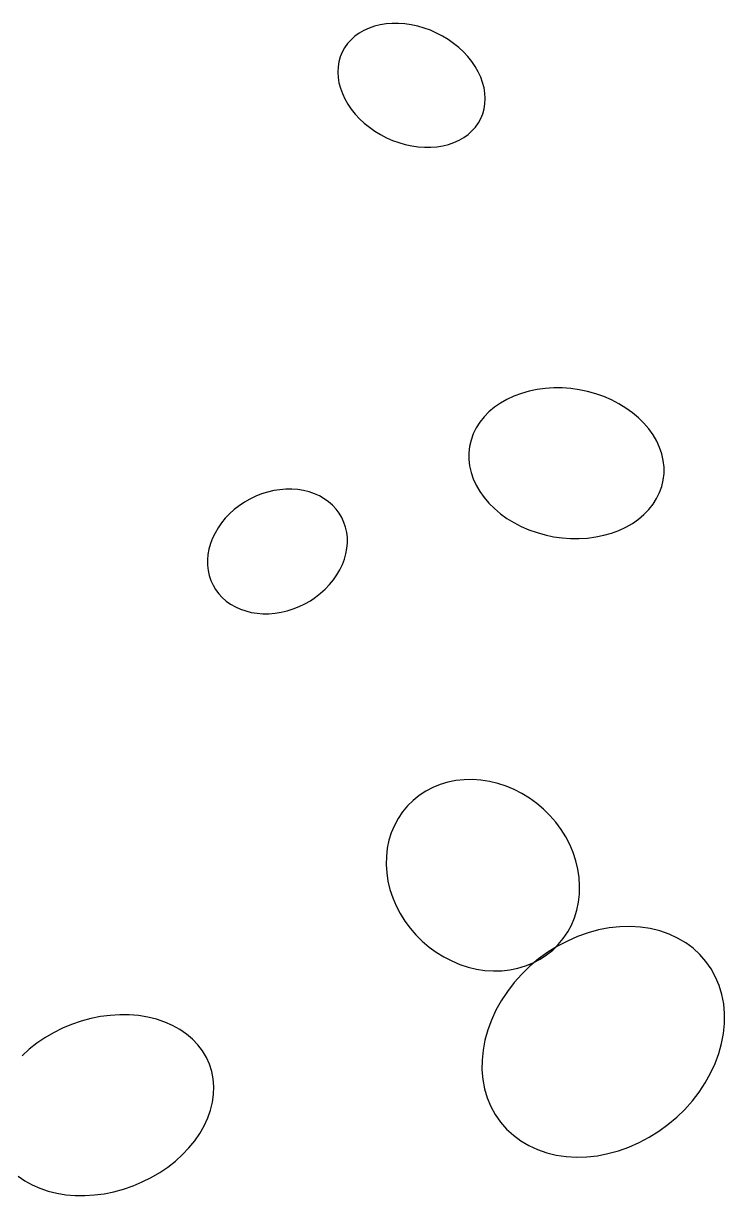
# Model space of a CAD drawing. Header units: metres. Extents: x -15408 to 24106, y -294024 to -273723.
# Drawn here: x 14212 to 24106, y -294024 to -277489 of the extents above; entities that cross this region are included whole.
import ezdxf

# ---------------------------------------------------------------- set-up
doc = ezdxf.new("R2010")
doc.units = ezdxf.units.M

msp = doc.modelspace()

# ---------------------------------------------------------------- linework, layer by layer
at = {"layer": 'LAYER'}
for p, q in [((19017.86, -277588.2), (18951.14, -277626.51)), ((19089.68, -277555.78), (19017.86, -277588.2)), ((19166.06, -277529.51), (19089.68, -277555.78)), ((19246.42, -277509.57), (19166.06, -277529.51)), ((19330.14, -277496.12), (19246.42, -277509.57)), ((19416.59, -277489.27), (19330.14, -277496.12)), ((19505.1, -277489.06), (19416.59, -277489.27)), ((19595.02, -277495.49), (19505.1, -277489.06)), ((19685.64, -277508.53), (19595.02, -277495.49)), ((19776.29, -277528.06), (19685.64, -277508.53)), ((19866.27, -277553.94), (19776.29, -277528.06)), ((19954.89, -277585.97), (19866.27, -277553.94)), ((20041.49, -277623.91), (19954.89, -277585.97)), ((18786.48, -277773.65), (18744.81, -277832.19)), ((18835.01, -277719.58), (18786.48, -277773.65)), ((18890.04, -277670.41), (18835.01, -277719.58)), ((18951.14, -277626.51), (18890.04, -277670.41)), ((20125.41, -277667.48), (20041.49, -277623.91)), ((20205.99, -277716.33), (20125.41, -277667.48)), ((20282.64, -277770.09), (20205.99, -277716.33)), ((20354.77, -277828.37), (20282.64, -277770.09)), ((18710.32, -277894.77), (18683.28, -277960.91)), ((18744.81, -277832.19), (18710.32, -277894.77)), ((20421.83, -277890.71), (20354.77, -277828.37)), ((20483.31, -277956.63), (20421.83, -277890.71)), ((18652.3, -278101.83), (18648.59, -278175.53)), ((18663.89, -278030.1), (18652.3, -278101.83)), ((18683.28, -277960.91), (18663.89, -278030.1)), ((20538.73, -278025.65), (20483.31, -277956.63)), ((20587.69, -278097.23), (20538.73, -278025.65)), ((20629.8, -278170.82), (20587.69, -278097.23)), ((18648.59, -278175.53), (18652.8, -278250.66)), ((18652.8, -278250.66), (18664.89, -278326.63)), ((20664.76, -278245.88), (20629.8, -278170.82)), ((20692.28, -278321.82), (20664.76, -278245.88)), ((18664.89, -278326.63), (18684.77, -278402.88)), ((18684.77, -278402.88), (18712.29, -278478.82)), ((20712.16, -278398.06), (20692.28, -278321.82)), ((20724.25, -278474.04), (20712.16, -278398.06)), ((18712.29, -278478.82), (18747.25, -278553.88)), ((18747.25, -278553.88), (18789.36, -278627.47)), ((20728.46, -278549.17), (20724.25, -278474.04)), ((20724.75, -278622.87), (20728.46, -278549.17)), ((18789.36, -278627.47), (18838.32, -278699.05)), ((18838.32, -278699.05), (18893.74, -278768.06)), ((18893.74, -278768.06), (18955.22, -278833.99)), ((20666.73, -278829.92), (20693.77, -278763.79)), ((20693.77, -278763.79), (20713.16, -278694.59)), ((20713.16, -278694.59), (20724.75, -278622.87)), ((18955.22, -278833.99), (19022.28, -278896.33)), ((19022.28, -278896.33), (19094.41, -278954.6)), ((20590.57, -278951.05), (20632.24, -278892.5)), ((20632.24, -278892.5), (20666.73, -278829.92)), ((20666.73, -278829.92), (20666.73, -278829.92)), ((19094.41, -278954.6), (19171.06, -279008.37)), ((19171.06, -279008.37), (19251.64, -279057.22)), ((19251.64, -279057.22), (19335.56, -279100.78)), ((19335.56, -279100.78), (19422.16, -279138.73)), ((20359.19, -279136.5), (20425.91, -279098.19)), ((20425.91, -279098.19), (20487.01, -279054.29)), ((20487.01, -279054.29), (20542.04, -279005.11)), ((20542.04, -279005.11), (20590.57, -278951.05)), ((19422.16, -279138.73), (19510.78, -279170.76)), ((19510.78, -279170.76), (19600.76, -279196.64)), ((19600.76, -279196.64), (19691.41, -279216.17)), ((19691.41, -279216.17), (19782.03, -279229.2)), ((19782.03, -279229.2), (19871.95, -279235.64)), ((19871.95, -279235.64), (19960.47, -279235.43)), ((19960.47, -279235.43), (20046.91, -279228.57)), ((20046.91, -279228.57), (20130.63, -279215.13)), ((20130.63, -279215.13), (20210.99, -279195.19)), ((20210.99, -279195.19), (20287.37, -279168.91)), ((20287.37, -279168.91), (20359.19, -279136.5)), ((21134.45, -282746.21), (21035.9, -282791.96)), ((21238.62, -282707.67), (21134.45, -282746.21)), ((21347.64, -282676.63), (21238.62, -282707.67)), ((21460.67, -282653.32), (21347.64, -282676.63)), ((21576.84, -282637.92), (21460.67, -282653.32)), ((21695.29, -282630.56), (21576.84, -282637.92)), ((21815.09, -282631.28), (21695.29, -282630.56)), ((21935.35, -282640.08), (21815.09, -282631.28)), ((22055.15, -282656.9), (21935.35, -282640.08)), ((22173.57, -282681.6), (22055.15, -282656.9)), ((22289.72, -282714), (22173.57, -282681.6)), ((22402.71, -282753.85), (22289.72, -282714)), ((20858.66, -282903.64), (20781.32, -282968.71)), ((20943.74, -282844.57), (20858.66, -282903.64)), ((21035.9, -282791.96), (20943.74, -282844.57)), ((22511.68, -282800.85), (22402.71, -282753.85)), ((22615.8, -282854.64), (22511.68, -282800.85)), ((22714.27, -282914.81), (22615.8, -282854.64)), ((20712.29, -283039.3), (20652.11, -283114.86)), ((20781.32, -282968.71), (20712.29, -283039.3)), ((22806.36, -282980.9), (22714.27, -282914.81)), ((22891.36, -283052.41), (22806.36, -282980.9)), ((22968.61, -283128.8), (22891.36, -283052.41)), ((20601.24, -283194.82), (20560.05, -283278.57)), ((20652.11, -283114.86), (20601.24, -283194.82)), ((23037.55, -283209.49), (22968.61, -283128.8)), ((23097.63, -283293.85), (23037.55, -283209.49)), ((20528.87, -283365.48), (20507.93, -283454.88)), ((20560.05, -283278.57), (20528.87, -283365.48)), ((23148.4, -283381.25), (23097.63, -283293.85)), ((23189.47, -283471.03), (23148.4, -283381.25)), ((20497.39, -283546.1), (20497.34, -283638.43)), ((20507.93, -283454.88), (20497.39, -283546.1)), ((23220.54, -283562.49), (23189.47, -283471.03)), ((23241.37, -283654.95), (23220.54, -283562.49)), ((20497.34, -283638.43), (20507.76, -283731.18)), ((20507.76, -283731.18), (20528.59, -283823.64)), ((23251.79, -283747.7), (23241.37, -283654.95)), ((20528.59, -283823.64), (20559.66, -283915.1)), ((23241.2, -283931.24), (23251.74, -283840.03)), ((23251.74, -283840.03), (23251.79, -283747.7)), ((17829.32, -284066.37), (17743.12, -284080.11)), ((17915.27, -284059.26), (17829.32, -284066.37)), ((18000.31, -284058.83), (17915.27, -284059.26)), ((18083.8, -284065.1), (18000.31, -284058.83)), ((18165.1, -284078), (18083.8, -284065.1)), ((20559.66, -283915.1), (20600.73, -284004.88)), ((20600.73, -284004.88), (20651.5, -284092.28)), ((23189.08, -284107.55), (23220.26, -284020.65)), ((23220.26, -284020.65), (23241.2, -283931.24)), ((23241.2, -283931.24), (23241.2, -283931.24)), ((17408.85, -284198.53), (17331.09, -284242.88)), ((17489.55, -284159.81), (17408.85, -284198.53)), ((17572.59, -284127.01), (17489.55, -284159.81)), ((17657.33, -284100.37), (17572.59, -284127.01)), ((17743.12, -284080.11), (17657.33, -284100.37)), ((18243.6, -284097.44), (18165.1, -284078)), ((18318.68, -284123.27), (18243.6, -284097.44)), ((18389.8, -284155.3), (18318.68, -284123.27)), ((18456.39, -284193.29), (18389.8, -284155.3)), ((18517.96, -284236.94), (18456.39, -284193.29)), ((20651.5, -284092.28), (20711.58, -284176.64)), ((20711.58, -284176.64), (20780.52, -284257.33)), ((23097.02, -284271.27), (23147.89, -284191.31)), ((23147.89, -284191.31), (23189.08, -284107.55)), ((17186.76, -284347.05), (17121.29, -284406.08)), ((17256.87, -284292.51), (17186.76, -284347.05)), ((17331.09, -284242.88), (17256.87, -284292.51)), ((18574.04, -284285.92), (18517.96, -284236.94)), ((18624.19, -284339.85), (18574.04, -284285.92)), ((18668.05, -284398.34), (18624.19, -284339.85)), ((18705.27, -284460.93), (18668.05, -284398.34)), ((20780.52, -284257.33), (20857.77, -284333.71)), ((20857.77, -284333.71), (20942.77, -284405.23)), ((22967.81, -284417.42), (23036.84, -284346.83)), ((23036.84, -284346.83), (23097.02, -284271.27)), ((17006.21, -284535.8), (16957.48, -284605.5)), ((17060.95, -284469.16), (17006.21, -284535.8)), ((17121.29, -284406.08), (17060.95, -284469.16)), ((18735.57, -284527.14), (18705.27, -284460.93)), ((18758.72, -284596.48), (18735.57, -284527.14)), ((20942.77, -284405.23), (21034.86, -284471.32)), ((21034.86, -284471.32), (21133.33, -284531.49)), ((21133.33, -284531.49), (21237.45, -284585.28)), ((22713.23, -284594.16), (22805.39, -284541.56)), ((22805.39, -284541.56), (22890.47, -284482.49)), ((22890.47, -284482.49), (22967.81, -284417.42)), ((16915.14, -284677.73), (16879.5, -284751.93)), ((16957.48, -284605.5), (16915.14, -284677.73)), ((18774.55, -284668.42), (18758.72, -284596.48)), ((18782.93, -284742.4), (18774.55, -284668.42)), ((21237.45, -284585.28), (21346.42, -284632.28)), ((21346.42, -284632.28), (21459.41, -284672.13)), ((21459.41, -284672.13), (21575.56, -284704.53)), ((21575.56, -284704.53), (21693.98, -284729.23)), ((21693.98, -284729.23), (21813.78, -284746.05)), ((22288.46, -284732.81), (22401.49, -284709.5)), ((22401.49, -284709.5), (22510.51, -284678.46)), ((22510.51, -284678.46), (22614.68, -284639.91)), ((22614.68, -284639.91), (22713.23, -284594.16)), ((16850.83, -284827.54), (16829.36, -284903.99)), ((16879.5, -284751.93), (16850.83, -284827.54)), ((18763.05, -284970.95), (18777.16, -284894.24)), ((18777.16, -284894.24), (18783.8, -284817.87)), ((18783.8, -284817.87), (18782.93, -284742.4)), ((21813.78, -284746.05), (21934.04, -284754.85)), ((21934.04, -284754.85), (22053.84, -284755.57)), ((22053.84, -284755.57), (22172.29, -284748.21)), ((22172.29, -284748.21), (22288.46, -284732.81)), ((16815.25, -284980.7), (16808.61, -285057.07)), ((16808.61, -285057.07), (16809.48, -285132.54)), ((16829.36, -284903.99), (16815.25, -284980.7)), ((18712.91, -285123.01), (18741.58, -285047.4)), ((18741.58, -285047.4), (18763.05, -284970.95)), ((16809.48, -285132.54), (16817.86, -285206.52)), ((16817.86, -285206.52), (16833.69, -285278.46)), ((18634.93, -285269.44), (18677.27, -285197.21)), ((18677.27, -285197.21), (18712.91, -285123.01)), ((16833.69, -285278.46), (16856.84, -285347.79)), ((16856.84, -285347.79), (16887.14, -285414.01)), ((18531.46, -285405.78), (18586.2, -285339.14)), ((18586.2, -285339.14), (18634.93, -285269.44)), ((16887.14, -285414.01), (16887.14, -285414.01)), ((16887.14, -285414.01), (16924.36, -285476.6)), ((16924.36, -285476.6), (16968.22, -285535.09)), ((16968.22, -285535.09), (17018.37, -285589.02)), ((18335.54, -285582.43), (18405.65, -285527.89)), ((18405.65, -285527.89), (18471.12, -285468.86)), ((18471.12, -285468.86), (18531.46, -285405.78)), ((17018.37, -285589.02), (17074.45, -285638)), ((17074.45, -285638), (17136.02, -285681.65)), ((17136.02, -285681.65), (17202.61, -285719.63)), ((17202.61, -285719.63), (17273.73, -285751.67)), ((18019.82, -285747.93), (18102.86, -285715.13)), ((18102.86, -285715.13), (18183.56, -285676.41)), ((18183.56, -285676.41), (18261.32, -285632.06)), ((18261.32, -285632.06), (18335.54, -285582.43)), ((17273.73, -285751.67), (17348.81, -285777.5)), ((17348.81, -285777.5), (17427.31, -285796.94)), ((17427.31, -285796.94), (17508.61, -285809.84)), ((17508.61, -285809.84), (17592.1, -285816.1)), ((17592.1, -285816.1), (17677.14, -285815.68)), ((17677.14, -285815.68), (17763.09, -285808.57)), ((17763.09, -285808.57), (17849.29, -285794.83)), ((17849.29, -285794.83), (17935.08, -285774.57)), ((17935.08, -285774.57), (18019.82, -285747.93)), ((20202.52, -288192.55), (20093.43, -288225.27)), ((20315.37, -288169.82), (20202.52, -288192.55)), ((20431.12, -288157.25), (20315.37, -288169.82)), ((20548.89, -288154.93), (20431.12, -288157.25)), ((20667.78, -288162.9), (20548.89, -288154.93)), ((20786.88, -288181.07), (20667.78, -288162.9)), ((20905.29, -288209.32), (20786.88, -288181.07)), ((19889.8, -288319.6), (19796.81, -288380.5)), ((19988.92, -288267.73), (19889.8, -288319.6)), ((20093.43, -288225.27), (19988.92, -288267.73)), ((21022.11, -288247.43), (20905.29, -288209.32)), ((21136.45, -288295.11), (21022.11, -288247.43)), ((21247.44, -288352), (21136.45, -288295.11)), ((21354.23, -288417.66), (21247.44, -288352)), ((19632.03, -288527.44), (19561.49, -288612.36)), ((19710.67, -288449.95), (19632.03, -288527.44)), ((19796.81, -288380.5), (19710.67, -288449.95)), ((21456.02, -288491.6), (21354.23, -288417.66)), ((21552.02, -288573.25), (21456.02, -288491.6)), ((19561.49, -288612.36), (19499.58, -288704.08)), ((21641.51, -288661.99), (21552.02, -288573.25)), ((21723.81, -288757.15), (21641.51, -288661.99)), ((19446.78, -288801.89), (19403.49, -288905.05)), ((19499.58, -288704.08), (19446.78, -288801.89)), ((21798.28, -288858), (21723.81, -288757.15)), ((21864.37, -288963.77), (21798.28, -288858)), ((19370.03, -289012.78), (19346.67, -289124.25)), ((19403.49, -288905.05), (19370.03, -289012.78)), ((21921.56, -289073.66), (21864.37, -288963.77)), ((19346.67, -289124.25), (19333.58, -289238.62)), ((21969.43, -289186.83), (21921.56, -289073.66)), ((22007.61, -289302.43), (21969.43, -289186.83)), ((19333.58, -289238.62), (19330.86, -289355.02)), ((19330.86, -289355.02), (19338.53, -289472.55)), ((22035.81, -289419.56), (22007.61, -289302.43)), ((19338.53, -289472.55), (19356.53, -289590.34)), ((22053.81, -289537.35), (22035.81, -289419.56)), ((19356.53, -289590.34), (19384.73, -289707.47)), ((22061.48, -289654.89), (22053.81, -289537.35)), ((22058.76, -289771.28), (22061.48, -289654.89)), ((19384.73, -289707.47), (19422.91, -289823.07)), ((19422.91, -289823.07), (19470.78, -289936.24)), ((22045.67, -289885.65), (22058.76, -289771.28)), ((19470.78, -289936.24), (19527.97, -290046.13)), ((21988.85, -290104.85), (22022.31, -289997.13)), ((22022.31, -289997.13), (22045.67, -289885.65)), ((19527.97, -290046.13), (19594.06, -290151.9)), ((19594.06, -290151.9), (19668.53, -290252.75)), ((21945.56, -290208.02), (21988.85, -290104.85)), ((19668.53, -290252.75), (19750.83, -290347.91)), ((19750.83, -290347.91), (19840.32, -290436.65)), ((21830.85, -290397.54), (21892.76, -290305.83)), ((21892.76, -290305.83), (21945.56, -290208.02)), ((22179.84, -290317.45), (22032.54, -290369.77)), ((22328.77, -290276.82), (22179.84, -290317.45)), ((22478.21, -290248.2), (22328.77, -290276.82)), ((22627, -290231.82), (22478.21, -290248.2)), ((22774.04, -290227.78), (22627, -290231.82)), ((22918.18, -290236.12), (22774.04, -290227.78)), ((23058.34, -290256.78), (22918.18, -290236.12)), ((23193.45, -290289.61), (23058.34, -290256.78)), ((23322.48, -290334.35), (23193.45, -290289.61)), ((23444.45, -290390.65), (23322.48, -290334.35)), ((19840.32, -290436.65), (19936.32, -290518.3)), ((21747.31, -290507.84), (21611.56, -290592.54)), ((21681.67, -290559.95), (21760.31, -290482.47)), ((21888, -290433.4), (21747.31, -290507.84)), ((21760.31, -290482.47), (21830.85, -290397.54)), ((21760.31, -290482.47), (21760.31, -290482.47)), ((22032.54, -290369.77), (21888, -290433.4)), ((23558.43, -290458.1), (23444.45, -290390.65)), ((23663.56, -290536.18), (23558.43, -290458.1)), ((19936.32, -290518.3), (20038.1, -290592.24)), ((20038.1, -290592.24), (20144.9, -290657.9)), ((20144.9, -290657.9), (20255.89, -290714.79)), ((21611.56, -290592.54), (21481.76, -290686.84)), ((21502.54, -290690.3), (21595.53, -290629.4)), ((21595.53, -290629.4), (21681.67, -290559.95)), ((23759.02, -290624.3), (23663.56, -290536.18)), ((23844.11, -290721.78), (23759.02, -290624.3)), ((20255.89, -290714.79), (20370.23, -290762.47)), ((20370.23, -290762.47), (20487.05, -290800.58)), ((20487.05, -290800.58), (20605.46, -290828.83)), ((20605.46, -290828.83), (20724.56, -290847.01)), ((20724.56, -290847.01), (20843.45, -290854.97)), ((20961.22, -290852.65), (21076.96, -290840.08)), ((21076.96, -290840.08), (21189.82, -290817.35)), ((21189.82, -290817.35), (21298.91, -290784.63)), ((21358.91, -290790.03), (21243.94, -290901.32)), ((21298.91, -290784.63), (21403.42, -290742.17)), ((21481.76, -290686.84), (21358.91, -290790.03)), ((21403.42, -290742.17), (21502.54, -290690.3)), ((23918.16, -290827.88), (23844.11, -290721.78)), ((23980.62, -290941.8), (23918.16, -290827.88)), ((20843.45, -290854.97), (20961.22, -290852.65)), ((21243.94, -290901.32), (21137.73, -291019.87)), ((24031.01, -291062.66), (23980.62, -290941.8)), ((21041.09, -291144.78), (20954.75, -291275.08)), ((21137.73, -291019.87), (21041.09, -291144.78)), ((24068.95, -291189.56), (24031.01, -291062.66)), ((20954.75, -291275.08), (20879.37, -291409.8)), ((24094.14, -291321.51), (24068.95, -291189.56)), ((24106.4, -291457.53), (24094.14, -291321.51)), ((15297.64, -291499.94), (15160.57, -291527.5)), ((15434.92, -291481.87), (15297.64, -291499.94)), ((15571.36, -291473.45), (15434.92, -291481.87)), ((15705.92, -291474.73), (15571.36, -291473.45)), ((15837.58, -291485.71), (15705.92, -291474.73)), ((15965.33, -291506.3), (15837.58, -291485.71)), ((16088.21, -291536.35), (15965.33, -291506.3)), ((20879.37, -291409.8), (20815.52, -291547.91)), ((24105.63, -291596.57), (24106.4, -291457.53)), ((14760.95, -291664.78), (14634.99, -291727.57)), ((14891.19, -291610.24), (14760.95, -291664.78)), ((15024.74, -291564.36), (14891.19, -291610.24)), ((15160.57, -291527.5), (15024.74, -291564.36)), ((16205.28, -291575.62), (16088.21, -291536.35)), ((16315.64, -291623.82), (16205.28, -291575.62)), ((16418.46, -291680.59), (16315.64, -291623.82)), ((20815.52, -291547.91), (20763.69, -291688.35)), ((24091.84, -291737.57), (24105.63, -291596.57)), ((14514.28, -291798.13), (14399.74, -291875.92)), ((14634.99, -291727.57), (14514.28, -291798.13)), ((16512.96, -291745.48), (16418.46, -291680.59)), ((16598.41, -291818), (16512.96, -291745.48)), ((16674.16, -291897.61), (16598.41, -291818)), ((20724.27, -291830.05), (20697.57, -291971.95)), ((20763.69, -291688.35), (20724.27, -291830.05)), ((24065.14, -291879.46), (24091.84, -291737.57)), ((14292.24, -291960.36), (14192.59, -292050.8)), ((14399.74, -291875.92), (14292.24, -291960.36)), ((16739.65, -291983.7), (16674.16, -291897.61)), ((16794.36, -292075.61), (16739.65, -291983.7)), ((20697.57, -291971.95), (20683.78, -292112.95)), ((24025.72, -292021.17), (24065.14, -291879.46)), ((16837.89, -292172.64), (16794.36, -292075.61)), ((20683.78, -292112.95), (20683.01, -292251.99)), ((23910.04, -292299.72), (23973.89, -292161.61)), ((23973.89, -292161.61), (24025.72, -292021.17)), ((16869.9, -292274.06), (16837.89, -292172.64)), ((16890.15, -292379.08), (16869.9, -292274.06)), ((20683.01, -292251.99), (20695.27, -292388.01)), ((23834.66, -292434.43), (23910.04, -292299.72)), ((16898.49, -292486.92), (16890.15, -292379.08)), ((16894.85, -292596.76), (16898.49, -292486.92)), ((20695.27, -292388.01), (20720.47, -292519.96)), ((23748.32, -292564.74), (23834.66, -292434.43)), ((16879.25, -292707.75), (16894.85, -292596.76)), ((20720.47, -292519.96), (20758.4, -292646.86)), ((20758.4, -292646.86), (20808.79, -292767.72)), ((23651.68, -292689.65), (23748.32, -292564.74)), ((16812.78, -292929.82), (16851.83, -292819.05)), ((16851.83, -292819.05), (16879.25, -292707.75)), ((20808.79, -292767.72), (20871.25, -292881.64)), ((23430.5, -292919.49), (23545.47, -292808.19)), ((23545.47, -292808.19), (23651.68, -292689.65)), ((16762.4, -293039.2), (16812.78, -292929.82)), ((20871.25, -292881.64), (20945.3, -292987.74)), ((20945.3, -292987.74), (20945.3, -292987.74)), ((20945.3, -292987.74), (21030.39, -293085.22)), ((23307.65, -293022.68), (23430.5, -292919.49)), ((16629.29, -293250.53), (16701.09, -293146.38)), ((16701.09, -293146.38), (16762.4, -293039.2)), ((21030.39, -293085.22), (21125.86, -293173.34)), ((23042.1, -293201.67), (23177.86, -293116.98)), ((23177.86, -293116.98), (23307.65, -293022.68)), ((16547.57, -293350.86), (16629.29, -293250.53)), ((21125.86, -293173.34), (21230.98, -293251.42)), ((21230.98, -293251.42), (21344.96, -293318.87)), ((21344.96, -293318.87), (21466.93, -293375.17)), ((22756.87, -293339.75), (22901.41, -293276.12)), ((22901.41, -293276.12), (23042.1, -293201.67)), ((16356.89, -293537.05), (16456.54, -293446.61)), ((16456.54, -293446.61), (16547.57, -293350.86)), ((21466.93, -293375.17), (21595.96, -293419.91)), ((21595.96, -293419.91), (21731.07, -293452.73)), ((21731.07, -293452.73), (21871.23, -293473.4)), ((21871.23, -293473.4), (22015.38, -293481.74)), ((22015.38, -293481.74), (22162.41, -293477.7)), ((22162.41, -293477.7), (22311.21, -293461.31)), ((22311.21, -293461.31), (22460.64, -293432.7)), ((22460.64, -293432.7), (22609.57, -293392.07)), ((22609.57, -293392.07), (22756.87, -293339.75)), ((16134.84, -293699.28), (16249.39, -293621.49)), ((16249.39, -293621.49), (16356.89, -293537.05)), ((14136.17, -293751.93), (14230.67, -293816.82)), ((14230.67, -293816.82), (14333.49, -293873.58)), ((15888.18, -293832.63), (16014.13, -293769.84)), ((16014.13, -293769.84), (16134.84, -293699.28)), ((14333.49, -293873.58), (14443.85, -293921.79)), ((14443.85, -293921.79), (14560.92, -293961.06)), ((14560.92, -293961.06), (14683.79, -293991.11)), ((15351.49, -293997.47), (15488.56, -293969.91)), ((15488.56, -293969.91), (15624.39, -293933.04)), ((15624.39, -293933.04), (15757.93, -293887.17)), ((15757.93, -293887.17), (15888.18, -293832.63)), ((14683.79, -293991.11), (14811.55, -294011.7)), ((14811.55, -294011.7), (14943.21, -294022.68)), ((14943.21, -294022.68), (15077.77, -294023.96)), ((15077.77, -294023.96), (15214.21, -294015.54)), ((15214.21, -294015.54), (15351.49, -293997.47))]:
    msp.add_line(p, q, dxfattribs=at)

doc.saveas('drawing.dxf')
